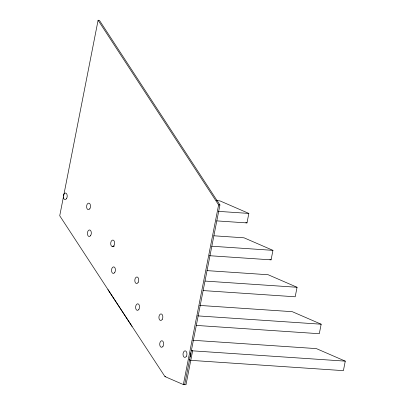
<?xml version="1.0" encoding="UTF-8"?>
<svg xmlns="http://www.w3.org/2000/svg" width="405" height="405" viewBox="0 0 405 405"><rect width="100%" height="100%" fill="white"/><g stroke="black" fill="none" stroke-linecap="round" stroke-linejoin="round"><path stroke-width="0.61" d="M63.448 196.825L59.732 215.769L132.076 326.43M63.691 195.585L98.091 20.25L99.402 20.336L219.925 204.986L184.675 384.664M191.484 350.34L192.638 350.841L185.986 384.75L183.364 384.573L218.614 204.9L98.091 20.25M216.71 220.887L246.984 222.927L248.847 213.42L219.956 200.89L216.174 200.637M209.279 255.692L271.087 259.858L272.95 250.351L244.058 237.821L213.784 235.781M206.99 270.621L268.171 274.747L297.062 287.277L295.194 296.784L203.113 290.572M199.559 305.426L292.273 311.678L321.165 324.208L319.297 333.715L196.314 325.417M192.76 340.271L316.376 348.609L345.268 361.138L343.399 370.646L190.77 360.349L189.094 359.625M218.614 204.9L219.925 204.986M218.573 211.38L248.847 213.42M211.774 246.225L272.95 250.351M112.544 246.599L114.23 246.716M204.976 281.065L297.062 287.277M197.544 315.87L321.165 324.208M191.327 350.755L345.268 361.138M107.943 289.626L164.967 376.594L165.842 376.655M245.825 222.426L246.984 222.927M269.933 259.357L271.087 259.858M164.967 376.594L183.364 384.573M190.664 352.714A3.275 1.959 -86.1 0 1 189.788 357.195M162.982 346.295A3.275 1.959 -86.1 0 0 162.299 340.843A3.275 1.959 -86.1 0 0 159.752 344.898A3.275 1.959 -86.1 0 0 162.982 346.295M186.28 356.405A3.275 1.959 -86.1 0 0 185.601 350.948A3.275 1.959 -86.1 0 0 183.055 355.003A3.275 1.959 -86.1 0 0 186.28 356.405M66.562 198.577A3.275 1.959 -86.1 0 0 65.883 193.124A3.275 1.959 -86.1 0 0 63.337 197.179A3.275 1.959 -86.1 0 0 66.562 198.577M89.864 208.686A3.275 1.959 -86.1 0 0 89.181 203.229A3.275 1.959 -86.1 0 0 86.635 207.284A3.275 1.959 -86.1 0 0 89.864 208.686M90.664 235.513A3.275 1.959 -86.1 0 0 89.986 230.055A3.275 1.959 -86.1 0 0 87.439 234.11A3.275 1.959 -86.1 0 0 90.664 235.513M113.967 245.617A3.275 1.959 -86.1 0 0 113.284 240.16A3.275 1.959 -86.1 0 0 110.737 244.215A3.275 1.959 -86.1 0 0 113.967 245.617M114.777 272.433A3.275 1.959 -86.1 0 0 114.094 266.981A3.275 1.959 -86.1 0 0 111.547 271.036A3.275 1.959 -86.1 0 0 114.777 272.433M138.075 282.543A3.275 1.959 -86.1 0 0 137.391 277.086A3.275 1.959 -86.1 0 0 134.845 281.141A3.275 1.959 -86.1 0 0 138.075 282.543M138.88 309.364A3.275 1.959 -86.1 0 0 138.196 303.912A3.275 1.959 -86.1 0 0 135.65 307.967A3.275 1.959 -86.1 0 0 138.88 309.364M162.177 319.474A3.275 1.959 -86.1 0 0 161.499 314.017A3.275 1.959 -86.1 0 0 158.947 318.072A3.275 1.959 -86.1 0 0 162.177 319.474"/></g></svg>
